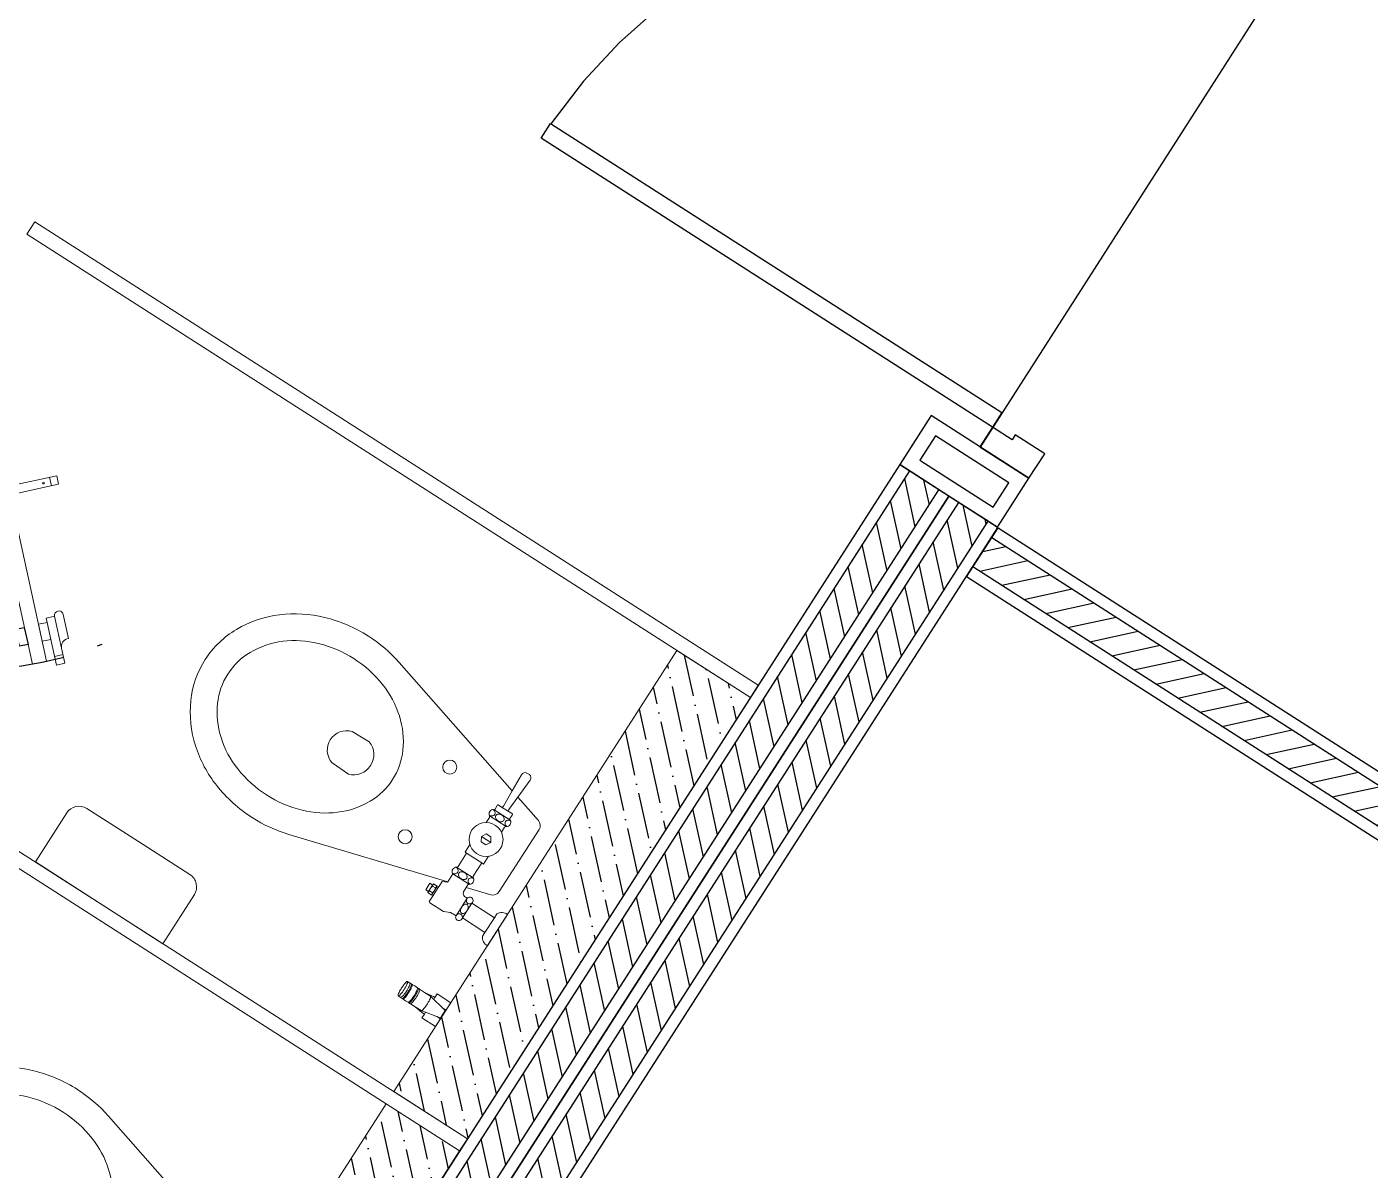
# Model space of a CAD drawing. Header units: millimetres. Extents: x -244126 to 368105, y -173968 to 259060.
# Drawn here: x -170258.3 to -170253.329, y 88085.718 to 88089.952 of the extents above; entities that cross this region are included whole.
import ezdxf
from ezdxf.xclip import XClip

# ---------------------------------------------------------------- set-up
doc = ezdxf.new("R2010")
doc.units = ezdxf.units.MM
doc.header["$MEASUREMENT"] = 0
doc.header["$XCLIPFRAME"] = 0
for name, pattern in [('DOT-2', [9.84251968503937, 0.002, -9.84051968503937]), ('HIDDEN', [9.524999999999999, 6.35, -3.175]), ('HIDDEN2', [0.1875, 0.125, -0.0625])]:
    doc.linetypes.add(name, pattern=pattern)
for name, color, linetype in [('1', 1, 'Continuous'), ('2', 2, 'Continuous'), ('8', 8, 'Continuous'), ('AU_COLM_IN', 9, 'Continuous'), ('AU_COUNTER_HATCH', 8, 'Continuous'), ('AU_HIDDEN', 1, 'HIDDEN2'), ('AU_sanitary ware', 21, 'Continuous'), ('AU_WALL', 2, 'Continuous'), ('AU_WALL_HAT', 15, 'Continuous'), ('B27_Furniture', 8, 'Continuous'), ('DOOR', 2, 'Continuous'), ('DOOR-SWING', 15, 'HIDDEN'), ('ROOF1', 2, 'Continuous'), ('WALL', 2, 'Continuous')]:
    doc.layers.add(name, color=color, linetype=linetype)
for name, color, linetype, lineweight in [('AU_PARTITION', 21, 'Continuous', 9), ('AU_WALL_WC', 21, 'Continuous', 9), ('WC-OUT-1', 21, 'Continuous', 9), ('WC-OUTL-1', 8, 'Continuous', 5), ('WC_OUT 01', 7, 'Continuous', 9)]:
    doc.layers.add(name, color=color, linetype=linetype, lineweight=lineweight)

# ---------------------------------------------------------------- blocks, each defined once
blk = doc.blocks.new('A$C93A0')
at = {"layer": 'DOOR', "color": 7}
for points in [[(-0.02810011659520484, 0.9213541682018622), (0.001899883404881564, 0.9213541682018622), (0.001899883404881564, 0.00135416820190315), (-0.02810011659520484, 0.00135416820190315)], [(-0.02810011659531853, 0.00135416820190315), (-0.06810011659528215, 0.00135416820190315), (-0.06810011659528215, -0.09864583179811959), (-0.01810011659532762, -0.09864583179811959), (-0.01810011659532762, -0.03864583179811731), (-0.02810011659531853, -0.03864583179811731)], [(0.8818998834049907, -0.04864583179810822), (0.8818998834049907, -0.03864583179811731), (0.8918998834049816, -0.03864583179811731), (0.8918998834049816, 0.00135416820190315), (0.9318998834049452, 0.00135416820190315), (0.9318998834049452, -0.09864583179811959), (0.8818998834049907, -0.09864583179811959), (0.8818998834049907, -0.03864583179811731)]]:
    blk.add_lwpolyline(points, close=True, dxfattribs=at)
at = {"layer": 'DOOR-SWING'}
blk.add_arc((-0.02810011659520484, 0.00135416820190315), 0.9199999999999591, 0, 88.13132809567338, dxfattribs=at)
blk = doc.blocks.new('bfbf')
at = {"layer": 'B27_Furniture', "rotation": 90}
blk.add_blockref('A$C93A0', (-0.09864583179808051, 0.06810011659524662), dxfattribs=at)
blk = doc.blocks.new('T - ______ -G _ WILLY 25')
at = {"color": 15, "lineweight": 9}
for p, q in [((-0.002651650432198949, -0.0450780573009979), (0.0371231060125865, -0.005303300864397897)), ((-9.094947017729282e-13, -0.02121320343576372), (0.02121320343576372, -2.728484105318785e-12)), ((-0.0212132034384922, -0.04242640686788945), (-0.01060660172061034, -0.0530330085875903))]:
    blk.add_line(p, q, dxfattribs=at)
at = {"color": 1, "lineweight": 9, "flags": 128}
blk.add_lwpolyline([(-0.01060660171697236, -0.01060660171697236), (-9.094947017729282e-13, -0.02121320343576372), (-0.03181980326462508, -0.05303300669311284), (-0.02121320154674322, -0.06363960841190419), (-0.00265165043219895, -0.0450780573009979, -0.4399017163631037), (0.01767766952707461, -0.04596194078021654), (0.04772970772864937, -0.01590990258591773, 0.4142135623332077), (0.04772970773065561, -0.005303300867848627, 0.4142135623332062), (0.0371231060125865, -0.005303300864397897), (0.02651207285362034, 0.005298869414218643), (0.02121320343576372, -2.728484105318785e-12), (0.01060660171879135, 0.01060660171606287), (-0.01060660171879135, -0.01060660171515337)], format="xyb", dxfattribs=at)
at = {"layer": '1', "flags": 128}
blk.add_lwpolyline([(-0.03889087296556681, 0.01767766953344108), (-0.01767766952798411, 0.03889087296647631), (-0.007071067811921239, 0.02828427124677546), (-0.02828427124859445, 0.007071067814649723)], close=True, dxfattribs=at)
blk = doc.blocks.new('T-_________ -G-WILLY 25')
at = {"color": 1, "lineweight": 9, "flags": 128}
blk.add_lwpolyline([(0, 0.0250000000005457), (0, -0.0250000000005457), (0.00300000000061118, -0.0249999999996362), (0.00300000000061118, -0.007499999999708962), (0.08500000000094587, -0.007499999999708962), (0.08500000000094587, 0.007499999999708962), (0.00300000000061118, 0.007499999999708962), (0.00300000000061118, 0.0249999999996362), (0, 0.0249999999996362)], dxfattribs=at)
at = {"layer": 'WC_OUT 01', "color": 15, "lineweight": 9}
for p, q in [((0.00300000000061118, 0.007499999999708962), (0.00300000000061118, -0.007499999999708962)), ((0.07250000000021828, -0.007499999999708962), (0.07250000000021828, 0.007499999999708962)), ((0.07250000000021828, 0.007499999999708962), (0.07250000000021828, -0.007499999999708962))]:
    blk.add_line(p, q, dxfattribs=at)
blk.add_circle((0.06002651997278008, 0), 0.001526519972685492, dxfattribs=at)
blk = doc.blocks.new('A$Ccd360dd7')
at = {"layer": 'AU_HIDDEN'}
blk.add_arc((1.662410795688629e-07, -4.016328603029251e-07), 0.5999999999309747, 269.9999997832215, 324.5604025758408, dxfattribs=at)
at = {"layer": 'AU_PARTITION', "color": 7}
blk.add_lwpolyline([(0.4242640670854598, -0.4242640703450888), (0, 0), (-0.01767766958801076, -0.01767766941338778), (0.4065863975265529, -0.4419417397584766)], close=True, dxfattribs=at)
for name, p, rotation in [('T-_________ -G-WILLY 25', (0.2121320335136261, -0.2121320350561291), 44.99999993220062), ('T - ______ -G _ WILLY 25', (0.3889087281131651, -0.388908731052652), 89.99999979422228)]:
    blk.add_blockref(name, p, dxfattribs=dict(rotation=rotation))
blk = doc.blocks.new('A$Cb0b758b2')
at = {"layer": 'WC-OUT-1', "color": 8}
for p, q in [((-0.03200000000651926, 0.3610000000335276), (-0.03299999999580905, 0.3270000000484288)), ((0.03200000000651926, 0.3610000000335276), (0.03299999999580905, 0.3270000000484288)), ((0.1299419269780628, 0.09459527570288628), (0.1139419269748032, 0.09459527570288628)), ((0.1155000000144355, 0.1025952757336199), (0.1284999999916181, 0.1025952757336199)), ((0.1169419270008802, 0.1015952758025378), (0.1169419270008802, 0.09559527575038373)), ((0.1269419269519858, 0.1015952758025378), (0.1269419269519858, 0.09559527575038373)), ((-0.06132577336393297, 0.07499999995343387), (-0.06132577336393297, 0.06000000005587935)), ((-0.05032577336532995, 0.05149999994318932), (-0.05032577336532995, 0.08349999994970858)), ((-0.03732577338814735, 0.08449999999720603), (-0.03732577338814735, 0.05050000001210719)), ((0, 0.05799999996088445), (0, 0.07700000004842877)), ((0.03800000000046566, 0.05200000002514571), (0.03800000000046566, 0.08299999998416752)), ((0.06750000000465661, 0.08449999999720603), (0.06750000000465661, 0.05050000001210719)), ((0.08049999998183921, 0.05149999994318932), (0.08049999998183921, 0.08349999994970858)), ((0.1139419269748032, 0.09199999994598329), (0.1299419269780628, 0.09199999994598329)), ((0.1024999999790452, 0.0400000000372529), (0.1385000000009313, 0.0400000000372529)), ((0.1205000000190921, 0.02899999998044223), (0.1055000000051223, 0.02899999998044223)), ((0.1205000000190921, 0.02899999998044223), (0.1354999999748543, 0.02899999998044223))]:
    blk.add_line(p, q, dxfattribs=at)
for points in [[(0.1055000000051223, -0.01699999999254942), (0.09749999997438863, -0.01699999999254942, 0.2932252446352074), (0.08850000001257285, -0.03300000005401671), (0.1525000000256114, -0.03300000005401671, 0.2932252446352066), (0.1435000000055879, -0.01699999999254942), (0.1354999999748543, -0.01699999999254942), (0.1354999999748543, 0.02899999998044223), (0.1385000000009313, 0.02899999998044223, 0.3879024034926963), (0.1435226805042475, 0.0344999999506399, 0.3879024034926958), (0.1385000000009313, 0.0400000000372529), (0.1385000000009313, 0.05099999997764826), (0.1435000000055879, 0.06200000003445894), (0.1435000000055879, 0.08999999996740371), (0.1425000000162981, 0.09199999994598329), (0.1299419269780628, 0.09199999994598329), (0.1299419269780628, 0.09459527570288628), (0.1309419269673526, 0.09459527570288628), (0.1309419269673526, 0.1025952757336199), (0.1284999999916181, 0.1025952757336199), (0.1284999999916181, 0.1080000000074506), (0.1251578680239618, 0.1080000000074506), (0.1155000000144355, 0.1080000000074506), (0.1155000000144355, 0.1025952757336199), (0.1129419269855134, 0.1025952757336199), (0.1129419269855134, 0.09459527570288628), (0.1139419269748032, 0.09459527570288628), (0.1139419269748032, 0.09199999994598329), (0.1089987342711538, 0.09199999994598329), (0.1014999999897555, 0.09199999994598329), (0.0972499999916181, 0.08349999994970858), (0.09691352106165141, 0.08349999994970858), (0.1752305997652002, 0.356963537982665, 0.07049287302632377), (0.1850123648764566, 0.4259999999776483, 0.08272993031750407), (0.1715898749534972, 0.5065671120537445, 0.09050774203168431), (0.1337390809785575, 0.574125618673861, 0.1042320216501993), (0.07241206732578576, 0.6228988657239825, 0.1165619489727375), (0, 0.640012364834547, 0.1165619489727375), (-0.07241206732578576, 0.6228988657239825, 0.1042320216501974), (-0.1337390809785575, 0.574125618673861, 0.09050774203168636), (-0.1715898749534972, 0.5065671120537445, 0.08272993031750467), (-0.1850123648764566, 0.4259999999776483, 0.0704928730264013), (-0.1752305997652002, 0.356963537982665), (-0.0943879330297932, 0.07468128192704171), (-0.1263257733662613, 0.07649999996647239, 0.3988843303476355), (-0.1338257733732462, 0.06999999994877726), (-0.1338257733732462, 0.06750000000465661), (-0.1338257733732462, 0.06499999994412065, 0.3988843303476317), (-0.1263257733662613, 0.05850000004284084), (-0.09034168411744758, 0.06055279856082052), (-0.0756980250007473, 0.009420824702829123, 0.3346867530692718), (-0.06320044508902356, 0), (0.06320044508902356, 0, 0.3346867530692713), (0.0756980250007473, 0.009420824702829123), (0.08774905791506171, 0.05149999994318932), (0.09649999998509884, 0.05149999994318932, -0.1017807251304934), (0.09926454757805914, 0.05033991171512753, -0.2546718022655382), (0.1024999999790452, 0.04399999999441206), (0.1024999999790452, 0.0400000000372529), (0.1024999999790452, 0.0400000000372529, 0.3879024034927595), (0.09747731947572902, 0.0344999999506399, 0.3879024034927592), (0.1024999999790452, 0.02899999998044223), (0.1055000000051223, 0.02899999998044223), (0.1055000000051223, -0.01699999999254942), (0.09749999997438863, -0.01699999999254942, 0.2932252446352066), (0.08850000001257285, -0.03300000005401671), (0.1525000000256114, -0.03300000005401671, 0.2932252446352074), (0.1435000000055879, -0.01699999999254942), (0.1354999999748543, -0.01699999999254942)], [(-0.03200000000651926, 0.3610000000335276, -0.3310744766262492), (0, 0.3850000000093132)], [(0.03200000000651926, 0.3610000000335276, 0.3310744766262492), (0, 0.3850000000093132)], [(-0.03299999999580905, 0.3270000000484288, 0.3390952068859805), (0, 0.3029999999562278)], [(0.03299999999580905, 0.3270000000484288, -0.3390952068859805), (0, 0.3029999999562278)], [(-0.02462742372881621, 0.08299999998416752), (-0.03482577338581905, 0.08299999998416752, -0.2360679774997874), (-0.03732577338814735, 0.08449999999720603, 0.5384615384616123), (-0.05032577336532995, 0.08449999999720603), (-0.05032577336532995, 0.08349999994970858, -0.4142135623731117), (-0.05232577340211719, 0.08250000001862645), (-0.05932577338535339, 0.08299999998416752, 0.2740443533094043), (-0.06132577336393297, 0.08200000005308539), (-0.06132577336393297, 0.07499999995343387, -0.3866068747318403), (-0.06432577339001, 0.07299999997485429), (-0.0943879330297932, 0.07468128192704171)], [(-0.04979646415449679, 0.0852111044805497, 0.05679535612434616), (-0.04934712051181123, 0.08284584246575832, 0.08578280710761088), (-0.04806841403478757, 0.08034314576070756, 0.106070021963585), (-0.04602728923782706, 0.07856753095984459, 0.1268223572478418), (-0.04382577334763482, 0.0779999999795109, 0.1268223572478371), (-0.04162425751565024, 0.07856753095984459, 0.1060700219635829), (-0.03958313266048208, 0.08034314576070756, 0.08578280710760054), (-0.03830442624166608, 0.08284584246575832, 0.05679535612435508), (-0.03785508259898052, 0.0852111044805497)], [(0.09691352106165141, 0.08349999994970858), (0.08049999998183921, 0.08349999994970858), (0.08049999998183921, 0.08449999999720603, 0.5384615384616123), (0.06750000000465661, 0.08449999999720603, -0.2360679774997843), (0.0650000000023283, 0.08299999998416752), (0.03800000000046566, 0.08299999998416752), (0.03800000000046566, 0.08600000001024455), (0.02246130007551983, 0.08600000001024455)], [(0.07997069082921371, 0.0852111044805497, -0.05679535612434344), (0.07952134712832049, 0.08284584246575832, -0.08578280710760755), (0.07824264070950449, 0.08034314576070756, -0.1060700219635786), (0.07620151585433632, 0.07856753095984459, -0.1268223572478383), (0.07400000002235174, 0.0779999999795109, -0.1268223572478383), (0.0717984841321595, 0.07856753095984459, -0.1060700219635762), (0.069757359335199, 0.08034314576070756, -0.08578280710760663), (0.06847865285817534, 0.08284584246575832, -0.05679535612434629), (0.06802930921548977, 0.0852111044805497)], [(-0.02462742372881621, 0.05200000002514571), (-0.03482577338581905, 0.05200000002514571, 0.236067977499781), (-0.03732577338814735, 0.05050000001210719), (-0.03732577338814735, 0.05000000004656613, -0.5384615384616125), (-0.05032577336532995, 0.05000000004656613), (-0.05032577336532995, 0.05115415749605745), (-0.05032577336532995, 0.05149999994318932, 0.4142135623731042), (-0.05232577340211719, 0.05249999999068677), (-0.05932577338535339, 0.05200000002514571, -0.2740443533094061), (-0.06132577336393297, 0.05299999995622784), (-0.06132577336393297, 0.06000000005587935, 0.3866068747318434), (-0.06432577339001, 0.06200000003445894), (-0.09034168411744758, 0.06055279856082052)], [(-0.04979646415449679, 0.04928889544680715, -0.07126913813766504), (-0.04934712051181123, 0.05115415749605745, -0.08578280710760514), (-0.04806841403478757, 0.05365685420110822, -0.1060700219635782), (-0.04602728923782706, 0.05543246900197119, -0.1268223572478354), (-0.04382577334763482, 0.05599999998230487, -0.1268223572478414), (-0.04162425751565024, 0.05543246900197119, -0.1060700219635759), (-0.03958313266048208, 0.05365685420110822, -0.08578280710760455), (-0.03830442624166608, 0.05115415749605745, -0.07126913813767179), (-0.03785508259898052, 0.04928889544680715)], [(0.08774905791506171, 0.05149999994318932), (0.08049999998183921, 0.05149999994318932), (0.08049999998183921, 0.05115415749605745), (0.08049999998183921, 0.05000000004656613, -0.5384615384616125), (0.06750000000465661, 0.05000000004656613), (0.06750000000465661, 0.05050000001210719, 0.2360679774997848), (0.0650000000023283, 0.05200000002514571), (0.03800000000046566, 0.05200000002514571), (0.03800000000046566, 0.04850000003352761), (0.02203996368916705, 0.04850000003352761)], [(0.07997069082921371, 0.04928889544680715, 0.07126913813766862), (0.07952134712832049, 0.05115415749605745, 0.08578280710760562), (0.07824264070950449, 0.05365685420110822, 0.1060700219635788), (0.07620151585433632, 0.05543246900197119, 0.1268223572478343), (0.07400000002235174, 0.05599999998230487, 0.126822357247842), (0.0717984841321595, 0.05543246900197119, 0.1060700219635767), (0.069757359335199, 0.05365685420110822, 0.08578280710760672), (0.06847865285817534, 0.05115415749605745, 0.07126913813766941), (0.06802930921548977, 0.04928889544680715)]]:
    blk.add_lwpolyline(points, format="xyb", dxfattribs=at)
for points in [[(0, 0.5940000000409782, 0.1165619489727374), (-0.05181390506913885, 0.5817545655881986, 0.1042320216502), (-0.09828784258570522, 0.5447939392179251, 0.09050774203168399), (-0.1280627326341346, 0.4916498201200739, 0.08272993031750467), (-0.13900000002468, 0.4259999999776483, 0.08272993031750475), (-0.1280627326341346, 0.3603501798352227, 0.09050774203169555), (-0.09828784258570522, 0.3072060607373714, 0.104232021650196), (-0.05181390506913885, 0.2702454343670979, 0.1165619489727376), (0, 0.2580000000307336, 0.1165619489727376), (0.05181390506913885, 0.2702454343670979, 0.1042320216501977), (0.09828784258570522, 0.3072060607373714, 0.09050774203169881), (0.1280627326341346, 0.3603501798352227, 0.08272993031750407), (0.13900000002468, 0.4259999999776483, 0.08272993031750407), (0.1280627326341346, 0.4916498201200739, 0.09050774203168399), (0.09828784258570522, 0.5447939392179251, 0.1042320216501989), (0.05181390506913885, 0.5817545655881986, 0.1165619489727374)], [(-0.03782577335368842, 0.06750000000465661, 0.07544461622980615), (-0.03830442624166608, 0.07065415754914284, 0.08578280710761421), (-0.03958313266048208, 0.0731568542541936, 0.1060700219635906), (-0.04162425751565024, 0.07493246905505657, 0.1268223572478548), (-0.04382577334763482, 0.07550000003539026, 0.1268223572478418), (-0.04602728923782706, 0.07493246905505657, 0.1060700219635783), (-0.04806841403478757, 0.0731568542541936, 0.08578280710760437), (-0.04934712051181123, 0.07065415754914284, 0.07544461622980238), (-0.04982577339978889, 0.06750000000465661, 0.07544461622979917), (-0.04934712051181123, 0.06434584246017039, 0.08578280710761088), (-0.04806841403478757, 0.06184314575511962, 0.106070021963585), (-0.04602728923782706, 0.06006753095425665, 0.1268223572478347), (-0.04382577334763482, 0.05949999997392297, 0.1268223572478415), (-0.04162425751565024, 0.06006753095425665, 0.1060700219635829), (-0.03958313266048208, 0.06184314575511962, 0.08578280710760497), (-0.03830442624166608, 0.06434584246017039, 0.07544461622980964)], [(0.06800000002840534, 0.06750000000465661, -0.07544461622980529), (0.06847865285817534, 0.07065415754914284, -0.08578280710760847), (0.069757359335199, 0.0731568542541936, -0.1060700219635866), (0.0717984841321595, 0.07493246905505657, -0.1268223572478509), (0.07400000002235174, 0.07550000003539026, -0.1268223572478437), (0.07620151585433632, 0.07493246905505657, -0.1060700219635807), (0.07824264070950449, 0.0731568542541936, -0.08578280710760697), (0.07952134712832049, 0.07065415754914284, -0.07544461622980858), (0.08000000001629815, 0.06750000000465661, -0.0754446162298038), (0.07952134712832049, 0.06434584246017039, -0.08578280710760755), (0.07824264070950449, 0.06184314575511962, -0.1060700219635772), (0.07620151585433632, 0.06006753095425665, -0.1268223572478343), (0.07400000002235174, 0.05949999997392297, -0.1268223572478401), (0.0717984841321595, 0.06006753095425665, -0.1060700219635763), (0.069757359335199, 0.06184314575511962, -0.08578280710760638), (0.06847865285817534, 0.06434584246017039, -0.0754446162298068)], [(0.1205000000190921, 0.0400000000372529, 0.06206020285490309), (0.1168983456445858, 0.03955123282503337, 0.07529846684570475), (0.114136038988363, 0.03838908730540425, 0.1070494840694876), (0.1120966138551012, 0.03644357284065336, 0.1500290647825659), (0.1114999999990687, 0.0344999999506399, 0.1500290647825598), (0.1120966138551012, 0.03255642706062645, 0.1070494840694843), (0.114136038988363, 0.03061091271229088, 0.07529846684570021), (0.1168983456445858, 0.02944876719266176, 0.0620602028548982), (0.1205000000190921, 0.02899999998044223, 0.06206020285487129), (0.1241016543353908, 0.02944876719266176, 0.07529846684567663), (0.1268639610498212, 0.03061091271229088, 0.1070494840694615), (0.1289033861248754, 0.03255642706062645, 0.1500290647825562), (0.1294999999809079, 0.0344999999506399, 0.1500290647825637), (0.1289033861248754, 0.03644357284065336, 0.1070494840694769), (0.1268639610498212, 0.03838908730540425, 0.07529846684570973), (0.1241016543353908, 0.03955123282503337, 0.06206020285490354)]]:
    blk.add_lwpolyline(points, format="xyb", close=True, dxfattribs=at)
for points in [[(0.1309419269673526, 0.1025952757336199), (0.1269419269519858, 0.1015952758025378), (0.1219419270055369, 0.1025952757336199), (0.1169419270008802, 0.1015952758025378), (0.1129419269855134, 0.1025952757336199)], [(0.1309419269673526, 0.09459527570288628), (0.1269419269519858, 0.09559527575038373), (0.1219419270055369, 0.09459527570288628), (0.1169419270008802, 0.09559527575038373), (0.1129419269855134, 0.09459527570288628)]]:
    blk.add_lwpolyline(points, dxfattribs=at)
blk.add_lwpolyline([(0, 0.05799999996088445), (0.00822724134195596, 0.0627500000409782), (0.00822724134195596, 0.07224999996833503), (0, 0.07700000004842877), (-0.00822724134195596, 0.07224999996833503), (-0.00822724134195596, 0.0627500000409782)], close=True, dxfattribs=at)
for centre, radius in [((-0.07099999999627471, 0.1870000000344589), 0.012), ((0.07099999999627471, 0.1870000000344589), 0.01200000000000001), ((0, 0.06750000000465661), 0.02909914088078892)]:
    blk.add_circle(centre, radius, dxfattribs=at)
for centre, radius, start, end in [((0.1039999999920838, 0.0344999999506399), 0.005522680508593577, 275.1944289062251, 84.8055710937749), ((0.1369999999878928, 0.0344999999506399), 0.005522680508593584, 95.19442890622508, 264.8055710937749)]:
    blk.add_arc(centre, radius, start, end, dxfattribs=at)
at = {"layer": 'WC-OUTL-1'}
blk.add_lwpolyline([(0.1354999999748543, -0.01699999999254942), (0.1055000000051223, -0.01699999999254942)], dxfattribs=at)
blk = doc.blocks.new('A$Ce6fb29f2')
at = {"layer": 'WC-OUT-1', "color": 15, "linetype": 'DOT-2', "ltscale": 0.006}
for p, q in [((-0.01467210986356804, 0.03542477942119149), (-0.01467210986356804, 0.04765044023133669)), ((0.01467210986356804, 0.03542477942119149), (0.01467210986356804, 0.04765044023133669)), ((-0.01682856331535731, 0.02782170196769584), (-0.01304307685586537, 0.02782170196769584)), ((0.01682856331535731, 0.02782170196769584), (0.01304307685586537, 0.02782170196769584)), ((-0.008732198543839331, 0.007688057889026823), (-0.008732198543839331, 0)), ((0.008732198544748826, 0.007688057889026823), (0.008732198544748826, 0))]:
    blk.add_line(p, q, dxfattribs=at)
at = {"layer": 'WC-OUT-1', "color": 21}
for points in [[(0, 0), (-0.02430648738572927, 0), (-0.02430648738572927, 0.02782170196769584), (-0.01682856331535731, 0.02782170196769584), (-0.01690360170960048, 0.03084880550068192), (-0.016421767583779, 0.03383940343792347), (-0.01467210986356804, 0.04765044023133669), (-0.01467210986356804, 0.05764179857214913, -0.3701368304517603), (-0.01467210986356804, 0.06050236298119671), (-0.01467210986356804, 0.06218925250141183, -0.0995489005571112), (-0.01467210986356804, 0.07283152128161419), (-0.01467210986356804, 0.07456244478566987, -0.3289619327826893), (-0.01467210986356804, 0.0774570897126523), (-0.01467210986356804, 0.08234595393969357), (-0.0144994482070615, 0.08281248430103005), (-0.01382354440829658, 0.08326544385636225), (-0.01266785751704447, 0.08368911143224977), (-0.01107249873894034, 0.08406878251298622), (-0.009092839268305397, 0.08439127959718462), (-0.006797588483095751, 0.0846454095608351), (-0.004266409203410149, 0.08482235214341927), (-0.001587152777574374, 0.08491596608018881), (0, 0.08492005023265392)], [(0, 0), (0.02430648738572927, 0), (0.02430648738572927, 0.02782170196769584), (0.01682856331535731, 0.02782170196769584), (0.01690360170960048, 0.03084880550068192), (0.016421767583779, 0.03383940343792347), (0.01467210986356804, 0.04765044023133669), (0.01467210986356804, 0.05764179857214913, 0.3701368304517603), (0.01467210986356804, 0.06050236298119671), (0.01467210986356804, 0.06218925250141183, 0.0995489005571112), (0.01467210986356804, 0.07283152128161419), (0.01467210986356804, 0.07456244478566987, 0.3289619327826893), (0.01467210986356804, 0.0774570897126523), (0.01467210986356804, 0.08234595393969357), (0.0144994482070615, 0.08281248430103005), (0.01382354440829658, 0.08326544385636225), (0.01266785751704447, 0.08368911143224977), (0.01107249873894034, 0.08406878251298622), (0.009092839268305397, 0.08439127959718462), (0.006797588483095751, 0.0846454095608351), (0.004266409203410149, 0.08482235214341927), (0.001587152777574374, 0.08491596608018881), (0, 0.08492005023265392)]]:
    blk.add_lwpolyline(points, format="xyb", dxfattribs=at)
at = {"layer": 'WC-OUT-1', "color": 15, "linetype": 'DOT-2', "ltscale": 0.006}
for points in [[(-0.01467876102014998, 0.07457150374193589), (-0.014424028184294, 0.07410607317706308), (-0.01366867085835111, 0.07365679662507318), (-0.0124389057418739, 0.07323926743083575), (-0.01077741512199282, 0.07286797706183279), (-0.008741865475712984, 0.07255581214394624), (-0.006402905999493669, 0.07231360719561053), (-0.003841716540591733, 0.07214976858904265), (-0.001147190031588252, 0.07206998277888488), (0.001587152777574374, 0.07207701894640195), (0.004266409203410149, 0.07217063288317149), (0.006797588483095751, 0.07234757546575565), (0.009092839268305397, 0.07260170542940614), (0.01107249873894034, 0.07292420251360454), (0.01266785751704447, 0.07330387359434098), (0.01382354440829658, 0.073727541171138), (0.0144994482070615, 0.0741805007264702), (0.01467210986356804, 0.07464703108689719)], [(-0.01467876102014998, 0.07279833823395165), (-0.014424028184294, 0.07233290766907885), (-0.01366867085835111, 0.07188363111708895), (-0.0124389057418739, 0.07146610192285152), (-0.01077741512199282, 0.07109481155384856), (-0.008741865475712984, 0.07078264663596201), (-0.006402905999493669, 0.0705404416885358), (-0.003841716540591733, 0.07037660308105842), (-0.001147190031588252, 0.07029681727090065), (0.001587152777574374, 0.07030385343841772), (0.004266409203410149, 0.07039746737518726), (0.006797588483095751, 0.07057440995868092), (0.009092839268305397, 0.0708285399223314), (0.01107249873894034, 0.0711510370065298), (0.01266785751704447, 0.07153070808635675), (0.01382354440829658, 0.07195437566315377), (0.0144994482070615, 0.07240733521848597), (0.01467210986356804, 0.07287386557891296)], [(0, 0.07984015337308392), (-0.002619492322992301, 0.07987703551862069), (-0.005361175020880182, 0.0800101036847991), (-0.007900748024439963, 0.08023123052771552), (-0.01014247256080125, 0.08053207983903121), (-0.01200183837408986, 0.08090130996879452), (-0.01340874966444972, 0.08132500139709009), (-0.01431016761034698, 0.08178718147883046), (-0.01467210986356804, 0.08227042659473227)], [(0, 0.07494946180975148), (-0.001587152777574374, 0.07495354596267134), (-0.004266409203410149, 0.07504715989853139), (-0.006797588483095751, 0.07522410248202505), (-0.009092839268305397, 0.07547823244567553), (-0.01107249873894034, 0.07580072952987393), (-0.01266785751704447, 0.07618040061061038), (-0.01382354440829658, 0.0766040681864979), (-0.0144994482070615, 0.0770570277418301), (-0.01467210986356804, 0.07752355810316658)], [(0, 0.07984015337308392), (0.002619492322992301, 0.07987703551862069), (0.005361175020880182, 0.0800101036847991), (0.007900748024439963, 0.08023123052771552), (0.01014247256080125, 0.08053207983903121), (0.01200183837408986, 0.08090130996879452), (0.01340874966444972, 0.08132500139709009), (0.01431016761034698, 0.08178718147883046), (0.01467210986356804, 0.08227042659473227)], [(0, 0.07494946180975148), (0.001587152777574374, 0.07495354596267134), (0.004266409203410149, 0.07504715989853139), (0.006797588483095751, 0.07522410248202505), (0.009092839268305397, 0.07547823244567553), (0.01107249873894034, 0.07580072952987393), (0.01266785751704447, 0.07618040061061038), (0.01382354440829658, 0.0766040681864979), (0.0144994482070615, 0.0770570277418301), (0.01467210986356804, 0.07752355810316658)], [(-0.01467876102014998, 0.06222243554839224), (-0.014424028184294, 0.06175700498351944), (-0.01366867085835111, 0.06130772843152954), (-0.0124389057418739, 0.06089019923729211), (-0.01077741512199282, 0.06051890886828915), (-0.008741865475712984, 0.0602067439504026), (-0.006402905999493669, 0.05996453900297638), (-0.003841716540591733, 0.05980070039549901), (-0.001147190031588252, 0.05972091458534123), (0.001587152777574374, 0.05972795075285831), (0.004266409203410149, 0.05982156468962785), (0.006797588483095751, 0.05999850727221201), (0.009092839268305397, 0.06025263723586249), (0.01107249873894034, 0.06057513432097039), (0.01266785751704447, 0.06095480540079734), (0.01382354440829658, 0.06137847297759436), (0.0144994482070615, 0.06183143253292656), (0.01467210986356804, 0.06229796289335354)], [(-0.01467876102014998, 0.06049457249082479), (-0.014424028184294, 0.06002914192595199), (-0.01366867085835111, 0.05957986537396209), (-0.0124389057418739, 0.05916233617972466), (-0.01077741512199282, 0.0587910458107217), (-0.008741865475712984, 0.05847888089374464), (-0.006402905999493669, 0.05823667594540893), (-0.003841716540591733, 0.05807283733793156), (-0.001147190031588252, 0.05799305152777379), (0.001587152777574374, 0.05800008769620035), (0.004266409203410149, 0.0580937016320604), (0.006797588483095751, 0.05827064421555406), (0.009092839268305397, 0.05852477417920454), (0.01107249873894034, 0.05884727126340294), (0.01266785751704447, 0.05922694234413939), (0.01382354440829658, 0.05965060992002691), (0.0144994482070615, 0.06010356947535911), (0.01467210986356804, 0.06057009983669559)], [(-0.01467876102014998, 0.05764958906183892), (-0.014424028184294, 0.05718415849605663), (-0.01366867085835111, 0.05673488194406673), (-0.0124389057418739, 0.0563173527498293), (-0.01077741512199282, 0.05594606238173583), (-0.008741865475712984, 0.05563389746384928), (-0.006402905999493669, 0.05539169251551357), (-0.003841716540591733, 0.0552278539080362), (-0.001147190031588252, 0.05514806809878792), (0.001587152777574374, 0.05515510426630499), (0.004266409203410149, 0.05524871820307453), (0.006797588483095751, 0.05542566078565869), (0.009092839268305397, 0.05567979074930918), (0.01107249873894034, 0.05600228783350758), (0.01266785751704447, 0.05638195891424402), (0.01382354440829658, 0.05680562649013154), (0.0144994482070615, 0.05725858604546374), (0.01467210986356804, 0.05772511640680023)], [(-0.01467876102014998, 0.03546104606721201), (-0.014424028184294, 0.03499561550233921), (-0.01366867085835111, 0.03454633895034931), (-0.0124389057418739, 0.03412880975611188), (-0.01077741512199282, 0.03375751938710891), (-0.008741865475712984, 0.03344535446922237), (-0.006402905999493669, 0.03320314952179615), (-0.003841716540591733, 0.03303931091431878), (-0.001147190031588252, 0.032959525104161), (0.001587152777574374, 0.03296656127258757), (0.004266409203410149, 0.03306017520844762), (0.006797588483095751, 0.03323711779194127), (0.009092839268305397, 0.03349124775559176), (0.01107249873894034, 0.03381374483979016), (0.01266785751704447, 0.0341934159205266), (0.01382354440829658, 0.03461708349641412), (0.0144994482070615, 0.03507004305174632), (0.01467210986356804, 0.03553657341308281)]]:
    blk.add_lwpolyline(points, dxfattribs=at)
blk.add_lwpolyline([(0.01467876102105947, 0.03546104606721201), (0.007488929739338346, 0.001881461228322223, -0.3620327976471717), (0.006465700939770613, 0.001028823100568843), (0, 0.001028823100568843), (-0.006465700939770613, 0.001028823100568843, -0.3620327976471717), (-0.007488929739338346, 0.001881461228322223), (-0.01467876102014998, 0.03546104606721201)], format="xyb", dxfattribs=at)
blk = doc.blocks.new('A$Cef2c207b')
at = {"layer": 'WC-OUT-1', "color": 7, "flags": 128}
blk.add_lwpolyline([(-0.125, 0), (-0.125, -0.1050000000001319, 0.414213562373095), (-0.09999999999990905, -0.1300000000001091), (0, -0.1300000000001091), (0, 0.1300000000001091), (-0.09999999999990905, 0.1300000000001091, 0.414213562373095), (-0.125, 0.1050000000001319)], format="xyb", close=True, dxfattribs=at)
blk = doc.blocks.new('A$C8d4ba1c4')
at = {"layer": 'AU_COUNTER_HATCH'}
h = blk.add_hatch(dxfattribs=at)
h.set_pattern_fill('ANSI36', color=8, scale=0.01, angle=539.9999679470958, style=0)
h.set_pattern_definition([(224.9999679470957, (16286.99582446492, 2061.039717273138), (-0.01683801476571734, -0.06173925141269117), [0.07937500000000001, -0.015875, 0, -0.015875])])
h.paths.add_polyline_path([(4.855734211912043, 9.739051158918299), (4.855734295825663, 9.889051169928278), (3.955733752790387, 9.889054241779375), (3.955733668884044, 9.73905423076212)])
h = blk.add_hatch(dxfattribs=at)
h.set_pattern_fill('ANSI36', color=8, scale=0.01, angle=539.9999679470958, style=0)
h.set_pattern_definition([(224.9999679470957, (16286.07082460035, 2061.039716686958), (-0.01683801476571734, -0.06173925141269117), [0.07937500000000001, -0.015875, 0, -0.015875])])
h.paths.add_polyline_path([(5.780734076487555, 9.73905057273805), (5.780734160401174, 9.889050583748029), (4.880733617365898, 9.889053655599126), (4.880733533459555, 9.73905364458187)])
at = {"layer": 'AU_WALL_HAT'}
h = blk.add_hatch(dxfattribs=at)
h.set_pattern_fill('ANSI31', color=256, scale=0.01, angle=-180)
h.set_pattern_definition([(224.9999999999999, (36713.73217735397, -7320.785950013482), (0.02245064030267286, -0.0224506403026729), [])])
h.paths.add_polyline_path([(6.255733098656329, 9.719049986561002), (3.955733661772705, 9.719049986553726), (3.955733661772705, 9.659049986556054), (6.255733098656329, 9.65904998656333)])
h = blk.add_hatch(dxfattribs=at)
h.set_pattern_fill('ANSI31', color=256, scale=0.01, angle=-180)
h.set_pattern_definition([(224.9999999999999, (36713.73217735397, -7320.685950013491), (0.02245064030267286, -0.0224506403026729), [])])
h.paths.add_polyline_path([(6.255733098656329, 9.619049986569733), (3.955733661772705, 9.619049986562457), (3.955733661772705, 9.559049986564785), (6.255733098656329, 9.559049986572061)])
h = blk.add_hatch(dxfattribs=at)
h.set_pattern_fill('ANSI31', color=256, scale=0.01, angle=270)
h.set_pattern_definition([(314.9999999999999, (7284.830549646648, 36705.25159857512), (0.0224506403026729, 0.02245064030267287), [])])
h.paths.add_polyline_path([(6.235733098655892, 9.538479193754027), (6.235733097915563, 7.93811950766394), (6.175733097917892, 7.93811950766394), (6.17573309865822, 9.538479193754027)])
at = {"color": 7}
blk.add_line((7.355733098654873, 9.63962077936594), (6.355733098654873, 9.639049986581083), dxfattribs=at)
at = {"layer": '2', "ltscale": 0.01}
blk.add_lwpolyline([(6.355733098654873, 9.739049993666411), (6.255733098656329, 9.739049993666411), (6.255733098656329, 9.539620779367395), (6.355733098654873, 9.539620779367395)], close=True, dxfattribs=at)
at = {"layer": '8', "ltscale": 0.01}
blk.add_lwpolyline([(6.330733098653418, 9.714049993672232), (6.280733098657784, 9.714049993672232), (6.280733098657784, 9.56462077936885), (6.330733098653418, 9.56462077936885)], close=True, dxfattribs=at)
at = {"layer": 'AU_COLM_IN', "linetype": 'Continuous'}
for points in [[(6.255733098656329, 9.719049986561002), (3.955733661772705, 9.719049986553726), (3.955733661772705, 9.659049986556054), (6.255733098656329, 9.65904998656333)], [(6.255733098656329, 9.619049986569733), (3.955733661772705, 9.619049986562457), (3.955733661772705, 9.559049986564785), (6.255733098656329, 9.559049986572061)], [(6.235733098655892, 9.538479193754027), (6.235733097915563, 7.93811950766394), (6.175733097917892, 7.93811950766394), (6.17573309865822, 9.538479193754027)]]:
    blk.add_lwpolyline(points, close=True, dxfattribs=at)
at = {"layer": 'AU_PARTITION', "color": 7, "lineweight": 5, "flags": 128}
for points in [[(4.855734462605163, 11.21405373423477), (4.855733527884716, 9.739053734352636), (4.880733527878895, 9.73905372036097), (4.880734462686654, 11.21405372048321)], [(4.855734462605163, 11.21405311724084), (4.855733527884716, 9.73905311735143), (4.880733527878895, 9.73905310336704), (4.880734462686654, 11.21405310348928)], [(5.780734327180674, 11.21405314805452), (5.780733392460228, 9.739053148172387), (5.805733392454407, 9.73905313418072), (5.805734327262165, 11.21405313430296)], [(5.780734327180674, 11.21405253106059), (5.780733392460228, 9.73905253117118), (5.805733392454407, 9.73905251718679), (5.805734327262165, 11.21405251730903)]]:
    blk.add_lwpolyline(points, close=True, dxfattribs=at)
at = {"layer": 'AU_WALL', "color": 2}
for points in [[(6.255733098656329, 9.739049986565076), (3.955733661772705, 9.7390499865578), (3.955733661772705, 9.639049986559256), (6.255733098656329, 9.639049986559256)], [(6.255733098656329, 9.639049986573808), (3.955733661772705, 9.639049986566532), (3.955733661772705, 9.539049986567987), (6.255733098656329, 9.539049986567987)], [(6.255733098659967, 9.538479193754027), (6.255733097919638, 7.93811950766394), (6.155733097921093, 7.93811950766394), (6.155733098654146, 9.538479193754027)]]:
    blk.add_lwpolyline(points, close=True, dxfattribs=at)
at = {"layer": 'AU_WALL_WC', "color": 7, "lineweight": 5, "flags": 128}
for points in [[(4.855734211912043, 9.739051158918299), (4.855734295825663, 9.889051169928278), (3.955733752790387, 9.889054242703422), (3.955733668884044, 9.739054231693443)], [(5.780734076487555, 9.73905057273805), (5.780734160401174, 9.889050583748029), (4.880733617365898, 9.889053656523172), (4.880733533459555, 9.739053645513193)]]:
    blk.add_lwpolyline(points, close=True, dxfattribs=at)
at = {"xscale": -1, "rotation": 359.9999679470959}
for name, p in [('A$Cb0b758b2', (4.405733691931367, 9.922052966096087)), ('A$Cb0b758b2', (5.330733556506878, 9.922052379915838)), ('A$Ce6fb29f2', (5.037823829409739, 9.889053553750271, -5.765000000000001))]:
    blk.add_blockref(name, p, dxfattribs=at)
at = {"layer": 'AU_PARTITION', "rotation": 269.9999679470959}
blk.add_blockref('A$Ccd360dd7', (5.60573534516427, 11.21405269070965, 5.765000000000001), dxfattribs=at)
at = {"layer": 'AU_sanitary ware', "xscale": -1, "rotation": 359.9999679470959}
blk.add_blockref('A$Cef2c207b', (4.880734003762903, 10.48992791752243), dxfattribs=at)
at = {"layer": 'ROOF1', "rotation": 270}
blk.add_blockref('bfbf', (6.355733098654873, 9.539620779367395), dxfattribs=at)
blk = doc.blocks.new('G$CE2FEF259')
at = {"layer": 'WALL', "color": 8, "rotation": 57.34642066895898}
blk.add_blockref('A$C8d4ba1c4', (339.3893299512565, 1025.864786661696), dxfattribs=at)

msp = doc.modelspace()

# ---------------------------------------------------------------- block references
at = {"layer": 'WALL'}
ref = msp.add_blockref('G$CE2FEF259', (-170976.4656206129, 85853.65289265019), dxfattribs=dict(at, xscale=2.15622, yscale=2.15622, zscale=2.15622))
XClip(ref).set_block_clipping_path([(229.89170362055302, 427.7812507301569), (2596.170375071466, 1370.8402830809355)])

doc.saveas('drawing.dxf')
